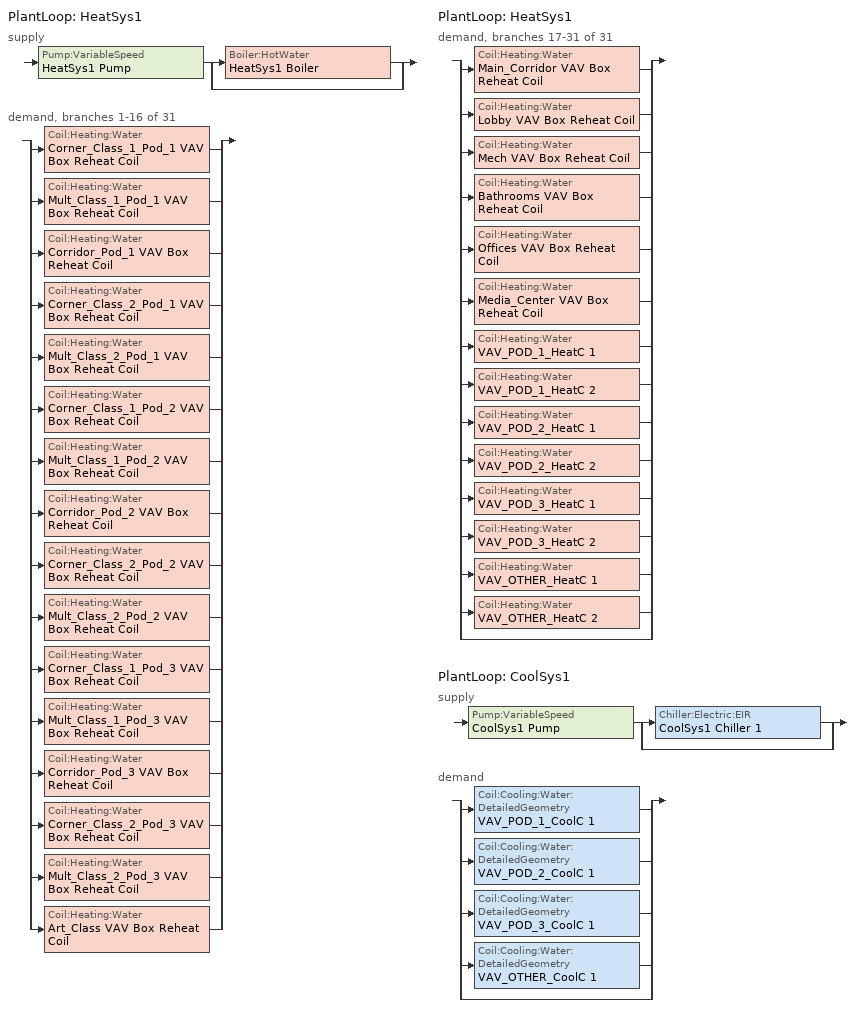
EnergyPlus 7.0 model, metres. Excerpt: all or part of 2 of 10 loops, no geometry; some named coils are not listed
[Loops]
PlantLoop 'HeatSys1'
 supply: Pump:VariableSpeed 'HeatSys1 Pump' > split
  | Boiler:HotWater 'HeatSys1 Boiler'
  | bypass
 demand, branches 1-16 of 31: split
  | Coil:Heating:Water 'Corner_Class_1_Pod_1 VAV Box Reheat Coil'
  | Coil:Heating:Water 'Mult_Class_1_Pod_1 VAV Box Reheat Coil'
  | Coil:Heating:Water 'Corridor_Pod_1 VAV Box Reheat Coil'
  | Coil:Heating:Water 'Corner_Class_2_Pod_1 VAV Box Reheat Coil'
  | Coil:Heating:Water 'Mult_Class_2_Pod_1 VAV Box Reheat Coil'
  | Coil:Heating:Water 'Corner_Class_1_Pod_2 VAV Box Reheat Coil'
  | Coil:Heating:Water 'Mult_Class_1_Pod_2 VAV Box Reheat Coil'
  | Coil:Heating:Water 'Corridor_Pod_2 VAV Box Reheat Coil'
  | Coil:Heating:Water 'Corner_Class_2_Pod_2 VAV Box Reheat Coil'
  | Coil:Heating:Water 'Mult_Class_2_Pod_2 VAV Box Reheat Coil'
  | Coil:Heating:Water 'Corner_Class_1_Pod_3 VAV Box Reheat Coil'
  | Coil:Heating:Water 'Mult_Class_1_Pod_3 VAV Box Reheat Coil'
  | Coil:Heating:Water 'Corridor_Pod_3 VAV Box Reheat Coil'
  | Coil:Heating:Water 'Corner_Class_2_Pod_3 VAV Box Reheat Coil'
  | Coil:Heating:Water 'Mult_Class_2_Pod_3 VAV Box Reheat Coil'
  | Coil:Heating:Water 'Art_Class VAV Box Reheat Coil'
PlantLoop 'HeatSys1'
 demand, branches 17-31 of 31: split
  | Coil:Heating:Water 'Main_Corridor VAV Box Reheat Coil'
  | Coil:Heating:Water 'Lobby VAV Box Reheat Coil'
  | Coil:Heating:Water 'Mech VAV Box Reheat Coil'
  | Coil:Heating:Water 'Bathrooms VAV Box Reheat Coil'
  | Coil:Heating:Water 'Offices VAV Box Reheat Coil'
  | Coil:Heating:Water 'Media_Center VAV Box Reheat Coil'
  | Coil:Heating:Water 'VAV_POD_1_HeatC 1'
  | Coil:Heating:Water 'VAV_POD_1_HeatC 2'
  | Coil:Heating:Water 'VAV_POD_2_HeatC 1'
  | Coil:Heating:Water 'VAV_POD_2_HeatC 2'
  | Coil:Heating:Water 'VAV_POD_3_HeatC 1'
  | Coil:Heating:Water 'VAV_POD_3_HeatC 2'
  | Coil:Heating:Water 'VAV_OTHER_HeatC 1'
  | Coil:Heating:Water 'VAV_OTHER_HeatC 2'
  | bypass
PlantLoop 'CoolSys1'
 supply: Pump:VariableSpeed 'CoolSys1 Pump' > split
  | Chiller:Electric:EIR 'CoolSys1 Chiller 1'
  | bypass
 demand: split
  | Coil:Cooling:Water:DetailedGeometry 'VAV_POD_1_CoolC 1'
  | Coil:Cooling:Water:DetailedGeometry 'VAV_POD_2_CoolC 1'
  | Coil:Cooling:Water:DetailedGeometry 'VAV_POD_3_CoolC 1'
  | Coil:Cooling:Water:DetailedGeometry 'VAV_OTHER_CoolC 1'
  | bypass
[Coil:Heating:Water] Availability Schedule=ALWAYS_ON; U-Factor Times Area Value {W/K}=AUTOSIZE; Maximum Water Flow Rate {m3/s}=AUTOSIZE; Coil Peformance input method=UFactorTimesAreaAndDesignWaterFlowRate; Nominal Capacity=AUTOSIZE; Design Inlet Water Temperature=82.2; Design Inlet Air Temperature=16.6; Design Outlet Water Temperature=71.1; Design Outlet Air Temperature=32.2; Rated Ratio for Air and Water Convection=1
Corner_Class_1_Pod_1 VAV Box Reheat Coil; Mult_Class_1_Pod_1 VAV Box Reheat Coil; Corridor_Pod_1 VAV Box Reheat Coil; Corner_Class_2_Pod_1 VAV Box Reheat Coil; Mult_Class_2_Pod_1 VAV Box Reheat Coil; Corner_Class_1_Pod_2 VAV Box Reheat Coil; Mult_Class_1_Pod_2 VAV Box Reheat Coil; Corridor_Pod_2 VAV Box Reheat Coil; Corner_Class_2_Pod_2 VAV Box Reheat Coil; Mult_Class_2_Pod_2 VAV Box Reheat Coil; Corner_Class_1_Pod_3 VAV Box Reheat Coil; Mult_Class_1_Pod_3 VAV Box Reheat Coil; Corridor_Pod_3 VAV Box Reheat Coil; Corner_Class_2_Pod_3 VAV Box Reheat Coil; Mult_Class_2_Pod_3 VAV Box Reheat Coil; Art_Class VAV Box Reheat Coil; Main_Corridor VAV Box Reheat Coil; Lobby VAV Box Reheat Coil; Mech VAV Box Reheat Coil; Bathrooms VAV Box Reheat Coil; Offices VAV Box Reheat Coil; Media_Center VAV Box Reheat Coil
[PlantLoop] Fluid Type {WATER}=Water; Maximum Loop Flow Rate {m3/s}=AUTOSIZE; Minimum Loop Flow Rate {m3/s}=0; Loop Volume {m3}=AUTOSIZE; Load Distribution Scheme {OPTIMAL | SEQUENTIAL}=Optimal
Name | Loop Equipment Operation Scheme | Maximum Loop Temperature {C} | Minimum Loop Temperature {C}
HeatSys1 | HeatSys1 Loop Operation Scheme List | 100 | 10
CoolSys1 | CoolSys1 Loop Operation Scheme List | 98 | 1
[Sizing:Plant]
Name | Loop Type {COOLING | HEATING} | Design Loop Exit Temperature {C} | Design Loop Temperature Difference {C}
HeatSys1 | Heating | 82.2 | 11.1
CoolSys1 | Cooling | 6.67 | 6.67
[SetpointManager:Scheduled] Control Variable {TEMP}=Temperature
Name | Schedule | Setpoint Node
HeatSys1 Loop Setpoint Manager | HW-Loop-Temp-Schedule | HeatSys1 Supply Outlet Node
CoolSys1 Loop Setpoint Manager | CW-Loop-Temp-Schedule | CoolSys1 Supply Outlet Node
[PlantEquipmentOperationSchemes] Control Scheme 1 Schedule=PlantOnSched
Name | Control Scheme 1 Object Type {*******} | Control Scheme 1
HeatSys1 Loop Operation Scheme List | PlantEquipmentOperation:HeatingLoad | HeatSys1 Operation Scheme
CoolSys1 Loop Operation Scheme List | PlantEquipmentOperation:CoolingLoad | CoolSys1 Operation Scheme
[PlantEquipmentOperation:HeatingLoad]
HeatSys1 Operation Scheme: Load Range 1 Lower Limit {W}=0; Load Range 1 Upper Limit {W}=1000000000000000; Priority Control 1 Equipment List=HeatSys1 Equipment List
[PlantEquipmentList]
HeatSys1 Equipment List: HeatSys1 Boiler
CoolSys1 Equipment List: CoolSys1 Chiller 1
[Pump:VariableSpeed] Rated Flow Rate {m3/s}=AUTOSIZE; Rated Power Consumption {W}=AUTOSIZE; Motor Efficiency=0.8; Fraction of Motor Inefficiencies to Fluid Stream=0; Coefficient 1 of the Part Load Performance Curve=0; Coefficient 2 of the Part Load Performance Curve=0.0216; Coefficient 3 of the Part Load Performance Curve=-0.0325; Coefficient 4 of the Part Load Performance Curve=1.0095; Minimum Flow Rate {m3/s}=0; Pump Control Type {Continuous | Intermittent}=Intermittent
Name | Rated Pump Head {Pa} [179352 Pa = 60 ft]
HeatSys1 Pump | 179344
CoolSys1 Pump | 224180
[Boiler:HotWater]
HeatSys1 Boiler: Fuel Type=NATURALGAS; Nominal Capacity {W}=AUTOSIZE; Nominal Thermal Efficiency=0.8; Efficiency Curve Temperature Evaluation Variable=LeavingBoiler; Design Water Outlet Temperature {C}=82.2; Design Water Flow Rate {m3/s}=AUTOSIZE; Minimum Part Load Ratio=0; Maximum Part Load Ratio=1.1; Optimum Part Load Ratio=1; Water Outlet Upper Temperature Limit {C}=95; Boiler Flow Mode { ConstantFlow | VariableFlow }=ConstantFlow; Parasitic Electric Load=0; Sizing Factor=1
[PlantEquipmentOperation:CoolingLoad]
CoolSys1 Operation Scheme: Load Range 1 Lower Limit {W}=0; Load Range 1 Upper Limit {W}=100000000000000; Priority Control 1 Equipment List=CoolSys1 Equipment List
[Chiller:Electric:EIR]
CoolSys1 Chiller 1: Reference Capacity {W}=AUTOSIZE; Reference COP { }=2.8; Reference Leaving Chilled Water Temperature {C}=6.67; Reference Entering Condenser Fluid Temperature {C}=35; Reference Chilled Water Flow Rate {m3/s}=AUTOSIZE; Reference Condenser Water Flow Rate {m3/s}=AUTOSIZE; Cooling Capacity Function of Temperature Curve=CoolSys1 Chiller 1 ClgCapFuncTempCurve; Electric Input to Cooling Output Ratio Function of Temperature Curve=CoolSys1 Chiller 1 EirFuncTempCurve; Electric Input to Cooling Output Ratio Function of Part Load Ratio Curve=CoolSys1 Chiller 1 EirFuncPlrCurve; Minimum Part Load Ratio=0.15; Maximum Part Load Ratio=1; Optimum Part Load Ratio=1; Minimum Unloading Ratio=0.25; Condenser Type=AirCooled; Condenser Fan Power Ratio {W/W}=0; Leaving Chilled Water Lower Temperature Limit {C}=2; Chiller Flow Mode=ConstantFlow; Design Heat Recovery Water Flow Rate {m3/s}=0; Sizing Factor=1
[Schedule:Compact]
Always_On: On/Off, Through: 12/31, For: AllDays, Until: 24:00, 1
PlantOnSched: Any Number, Through: 12/31, For: AllDays, Until: 24:00, 1
CW-Loop-Temp-Schedule: Temperature, Through: 12/31, For: AllDays, Until: 24:00, 6.7
HW-Loop-Temp-Schedule: Temperature, Through: 12/31, For: AllDays, Until: 24:00, 67
[Curve:Biquadratic] Minimum Value of x=0; Maximum Value of x=20; Minimum Value of y=0; Maximum Value of y=50
Name | Coefficient1 Const | Coefficient2 x | Coefficient3 x**2 | Coefficient4 y | Coefficient5 y**2 | Coefficient6 x*y
CoolSys1 Chiller 1 ClgCapFuncTempCurve | 1.04338 | 0.0407077 | 0.000450555 | -0.00415136 | -8.86452e-05 | -0.000346723
CoolSys1 Chiller 1 EirFuncTempCurve | 0.596192 | -0.00994955 | 0.000788836 | 0.00045058 | 0.000487488 | -0.000762271
[Curve:Quadratic]
CoolSys1 Chiller 1 EirFuncPlrCurve: Coefficient1 Const=0.0313; Coefficient2 x=0.8276; Coefficient3 x**2=0.1364; Minimum Value of x=0; Maximum Value of x=1
